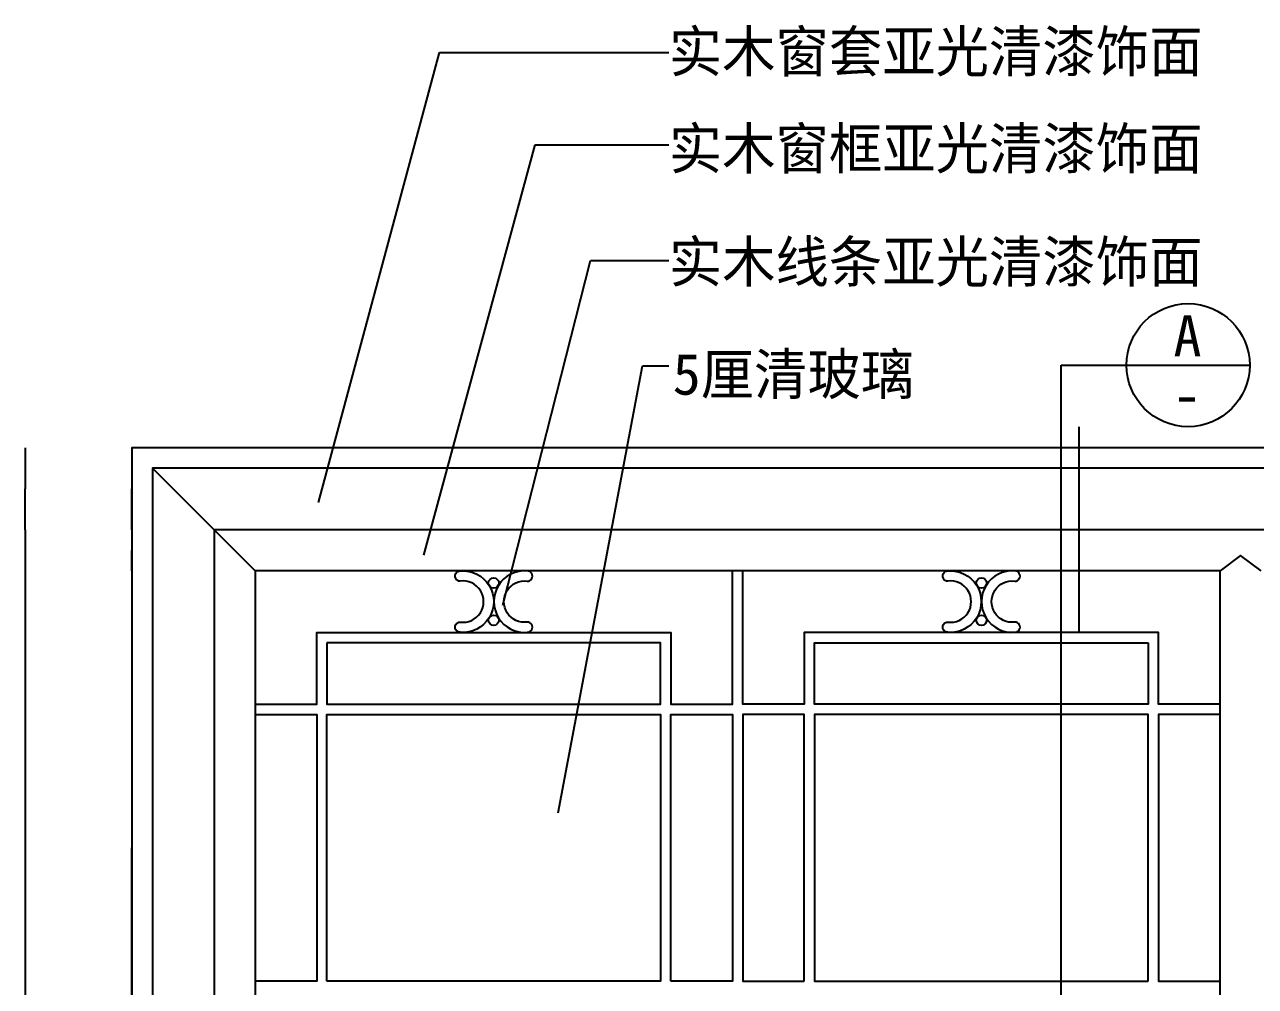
# Model space of a CAD drawing. Header units: metres. Extents: x 4 to 3597, y 195 to 4697.
# Drawn here: x 109 to 1308, y 3734 to 4672 of the extents above; entities that cross this region are included whole.
import ezdxf

# ---------------------------------------------------------------- set-up
doc = ezdxf.new("R2010")
doc.units = ezdxf.units.M
for name, color, linetype in [('3', 3, 'Continuous'), ('4', 4, 'Continuous'), ('7', 7, 'Continuous'), ('DIM', 3, 'Continuous'), ('TEXT', 3, 'Continuous')]:
    doc.layers.add(name, color=color, linetype=linetype)
doc.dimstyles.get("Standard").update_dxf_attribs({"dimtxt": 2.5, "dimasz": 2.5, "dimexe": 1.25, "dimexo": 0.625, "dimtad": 1, "dimcen": 2.5, "dimazin": 3, "dimtfac": 1, "dimtmove": 0, "dimatfit": 3})

# ---------------------------------------------------------------- blocks, each defined once
blk = doc.blocks.new('*D20')
for p, q in [((109.12, 4179.19), (109.12, 3429.19)), ((108.87, 3429.19), (108.62, 3429.19)), ((109.12, 2679.19), (109.12, 3429.19)), ((109.12, 3429.19), (109.12, 3429.19)), ((109.37, 3429.19), (109.62, 3429.19))]:
    blk.add_line(p, q)
at = {"layer": 'Defpoints'}
for p in [(109.12, 4179.19), (109.12, 3429.19), (109.12, 2679.19)]:
    blk.add_point(p, dxfattribs=at)
at = {"layer": 'DIM', "insert": (109.12, 3430.315), "char_height": 1, "attachment_point": 5}
blk.add_mtext('0', dxfattribs=at)
blk = doc.blocks.new('*D21')
for p, q in [((213.17, 4139.19), (213.17, 3869.19)), ((212.92, 3869.19), (212.67, 3869.19)), ((213.17, 3599.19), (213.17, 3869.19)), ((213.17, 3869.19), (213.17, 3869.19)), ((213.42, 3869.19), (213.67, 3869.19))]:
    blk.add_line(p, q)
at = {"layer": 'Defpoints'}
for p in [(213.17, 4139.19), (213.17, 3869.19), (213.17, 3599.19)]:
    blk.add_point(p, dxfattribs=at)
at = {"layer": 'DIM', "insert": (213.17, 3870.315), "char_height": 1, "attachment_point": 5}
blk.add_mtext('0', dxfattribs=at)
blk = doc.blocks.new('*D30')
for p, q in [((109.12, 4259.19), (109.12, 4219.19)), ((108.87, 4219.19), (108.62, 4219.19)), ((109.12, 4179.19), (109.12, 4219.19)), ((109.12, 4219.19), (109.12, 4219.19)), ((109.37, 4219.19), (109.62, 4219.19))]:
    blk.add_line(p, q)
at = {"layer": 'Defpoints'}
for p in [(109.12, 4259.19), (109.12, 4219.19), (109.12, 4179.19)]:
    blk.add_point(p, dxfattribs=at)
at = {"layer": 'DIM', "insert": (109.12, 4220.315), "char_height": 1, "attachment_point": 5}
blk.add_mtext('0', dxfattribs=at)
blk = doc.blocks.new('*D31')
for p, q in [((213.17, 4259.19), (213.17, 4219.19)), ((212.92, 4219.19), (212.67, 4219.19)), ((213.17, 4179.19), (213.17, 4219.19)), ((213.17, 4219.19), (213.17, 4219.19)), ((213.42, 4219.19), (213.67, 4219.19))]:
    blk.add_line(p, q)
at = {"layer": 'Defpoints'}
for p in [(213.17, 4259.19), (213.17, 4219.19), (213.17, 4179.19)]:
    blk.add_point(p, dxfattribs=at)
at = {"layer": 'DIM', "insert": (213.17, 4220.315), "char_height": 1, "attachment_point": 5}
blk.add_mtext('0', dxfattribs=at)
blk = doc.blocks.new('*D32')
for p, q in [((213.17, 4179.19), (213.17, 4159.19)), ((212.92, 4159.19), (212.67, 4159.19)), ((213.17, 4139.19), (213.17, 4159.19)), ((213.17, 4159.19), (213.17, 4159.19)), ((213.42, 4159.19), (213.67, 4159.19))]:
    blk.add_line(p, q)
at = {"layer": 'Defpoints'}
for p in [(213.17, 4179.19), (213.17, 4159.19), (213.17, 4139.19)]:
    blk.add_point(p, dxfattribs=at)
at = {"layer": 'DIM', "insert": (213.17, 4160.315), "char_height": 1, "attachment_point": 5}
blk.add_mtext('0', dxfattribs=at)

msp = doc.modelspace()

# ---------------------------------------------------------------- linework, layer by layer
at = {"layer": '3'}
msp.add_line((333.17, 4139.19), (293.17, 4179.19), dxfattribs=at)
for points in [[(233.17, 2619.19), (2353.17, 2619.19), (2353.17, 4239.19), (233.17, 4239.19)], [(403.17, 4069.19), (403.17, 4009.19), (728.17, 4009.19), (728.17, 4069.19)], [(1203.17, 4069.19), (1203.17, 4009.19), (878.17, 4009.19), (878.17, 4069.19)], [(403.17, 3739.19), (403.17, 3999.19), (728.17, 3999.19), (728.17, 3739.19)], [(738.17, 3739.19), (738.17, 3999.19), (798.17, 3999.19), (798.17, 3739.19)], [(868.17, 3739.19), (868.17, 3999.19), (808.17, 3999.19), (808.17, 3739.19)], [(1203.17, 3739.19), (1203.17, 3999.19), (878.17, 3999.19), (878.17, 3739.19)]]:
    msp.add_lwpolyline(points, close=True, dxfattribs=at)
for points in [[(1313.17, 4139.19), (1293.17, 4154.19), (1273.17, 4139.19)], [(333.17, 4009.19), (393.17, 4009.19), (393.17, 4079.19), (738.17, 4079.19), (738.17, 4009.19), (798.17, 4009.19), (798.17, 4139.19)], [(1273.17, 4009.19), (1213.17, 4009.19), (1213.17, 4079.19), (868.17, 4079.19), (868.17, 4009.19), (808.17, 4009.19), (808.17, 4139.19)], [(333.17, 3999.19), (393.17, 3999.19), (393.17, 3739.19), (333.17, 3739.19)], [(1273.17, 3999.19), (1213.17, 3999.19), (1213.17, 3739.19), (1273.17, 3739.19)]]:
    msp.add_lwpolyline(points, dxfattribs=at)
for points in [[(533.02, 4089.25, 1.14), (533.02, 4129.14, -1.01), (533.02, 4139.06, -1.09), (533.02, 4079.32, -1.01)], [(598.31, 4089.25, -1.14), (598.31, 4129.14, 1.01), (598.31, 4139.06, 1.09), (598.31, 4079.32, 1.01)], [(1008.02, 4089.25, 1.14), (1008.02, 4129.14, -1.01), (1008.02, 4139.06, -1.09), (1008.02, 4079.32, -1.01)], [(1073.31, 4089.25, -1.14), (1073.31, 4129.14, 1.01), (1073.31, 4139.06, 1.09), (1073.31, 4079.32, 1.01)]]:
    msp.add_lwpolyline(points, format="xyb", close=True, dxfattribs=at)
for centre in [(565.57, 4127.37), (1040.76, 4127.37), (565.57, 4091.01), (1040.76, 4091.01)]:
    msp.add_circle(centre, 5, dxfattribs=at)
at = {"layer": '4'}
for points in [[(213.17, 2599.19), (2373.17, 2599.19), (2373.17, 4259.19), (213.17, 4259.19)], [(293.17, 2679.19), (2293.17, 2679.19), (2293.17, 4179.19), (293.17, 4179.19)]]:
    msp.add_lwpolyline(points, close=True, dxfattribs=at)
at = {"layer": '7'}
msp.add_line((293.17, 4179.19), (233.17, 4239.19), dxfattribs=at)
msp.add_lwpolyline([(1273.17, 3599.19), (1273.17, 4139.19), (333.17, 4139.19), (333.17, 3599.19)], close=True, dxfattribs=at)
at = {"layer": 'DIM'}
for p, q in [((1118.31, 2569.18), (1118.31, 4339.68)), ((1118.31, 4339.68), (1302.07, 4339.68)), ((1135.58, 4279.47), (1135.58, 4078.91))]:
    msp.add_line(p, q, dxfattribs=at)
msp.add_circle((1242.07, 4339.68), 60, dxfattribs=at)

# ---------------------------------------------------------------- texts
for s, p in [('A', (1227.86, 4348.39)), ('-', (1227.32, 4290.83))]:
    msp.add_text(s, height=40, dxfattribs=at).set_placement(p)
at = {"layer": 'TEXT'}
for s, p in [('实木窗套亚光清漆饰面', (736.13, 4625.38)), ('实木窗框亚光清漆饰面', (736.13, 4530.81)), ('实木线条亚光清漆饰面', (736.13, 4420.47)), ('5厘清玻璃', (740.03, 4310.88))]:
    msp.add_text(s, height=40, dxfattribs=at).set_placement(p)

# ---------------------------------------------------------------- dimensions: what is measured, and where the dimension line sits
at = {"layer": 'DIM'}
for base, p1, p2, picture, middle in [((109.12, 4219.19), (109.12, 4259.19), (109.12, 4179.19), '*D30', (109.12, 4220.315)), ((213.17, 4219.19), (213.17, 4259.19), (213.17, 4179.19), '*D31', (213.17, 4220.315)), ((109.12, 3429.19), (109.12, 4179.19), (109.12, 2679.19), '*D20', (109.12, 3430.315)), ((213.17, 4159.19), (213.17, 4179.19), (213.17, 4139.19), '*D32', (213.17, 4160.315)), ((213.17, 3869.19), (213.17, 4139.19), (213.17, 3599.19), '*D21', (213.17, 3870.315))]:
    dim = msp.add_linear_dim(base=base, p1=p1, p2=p2, dimstyle='Standard', dxfattribs=at)
    dim.commit()
    dim.dimension.update_dxf_attribs({"geometry": picture, "text_midpoint": middle})

# ---------------------------------------------------------------- leaders
for points in [[(394.86, 4205.81), (512.89, 4644.29), (736.13, 4644.29)], [(497.5, 4154.52), (605.96, 4554.54), (736.13, 4554.54)], [(574.48, 4105.8), (659.96, 4441.72), (736.13, 4441.72)], [(628.36, 3903.22), (710.47, 4339.15), (736.13, 4339.15)]]:
    msp.add_leader(points, dimstyle='Standard', dxfattribs=at)

doc.saveas('drawing.dxf')
